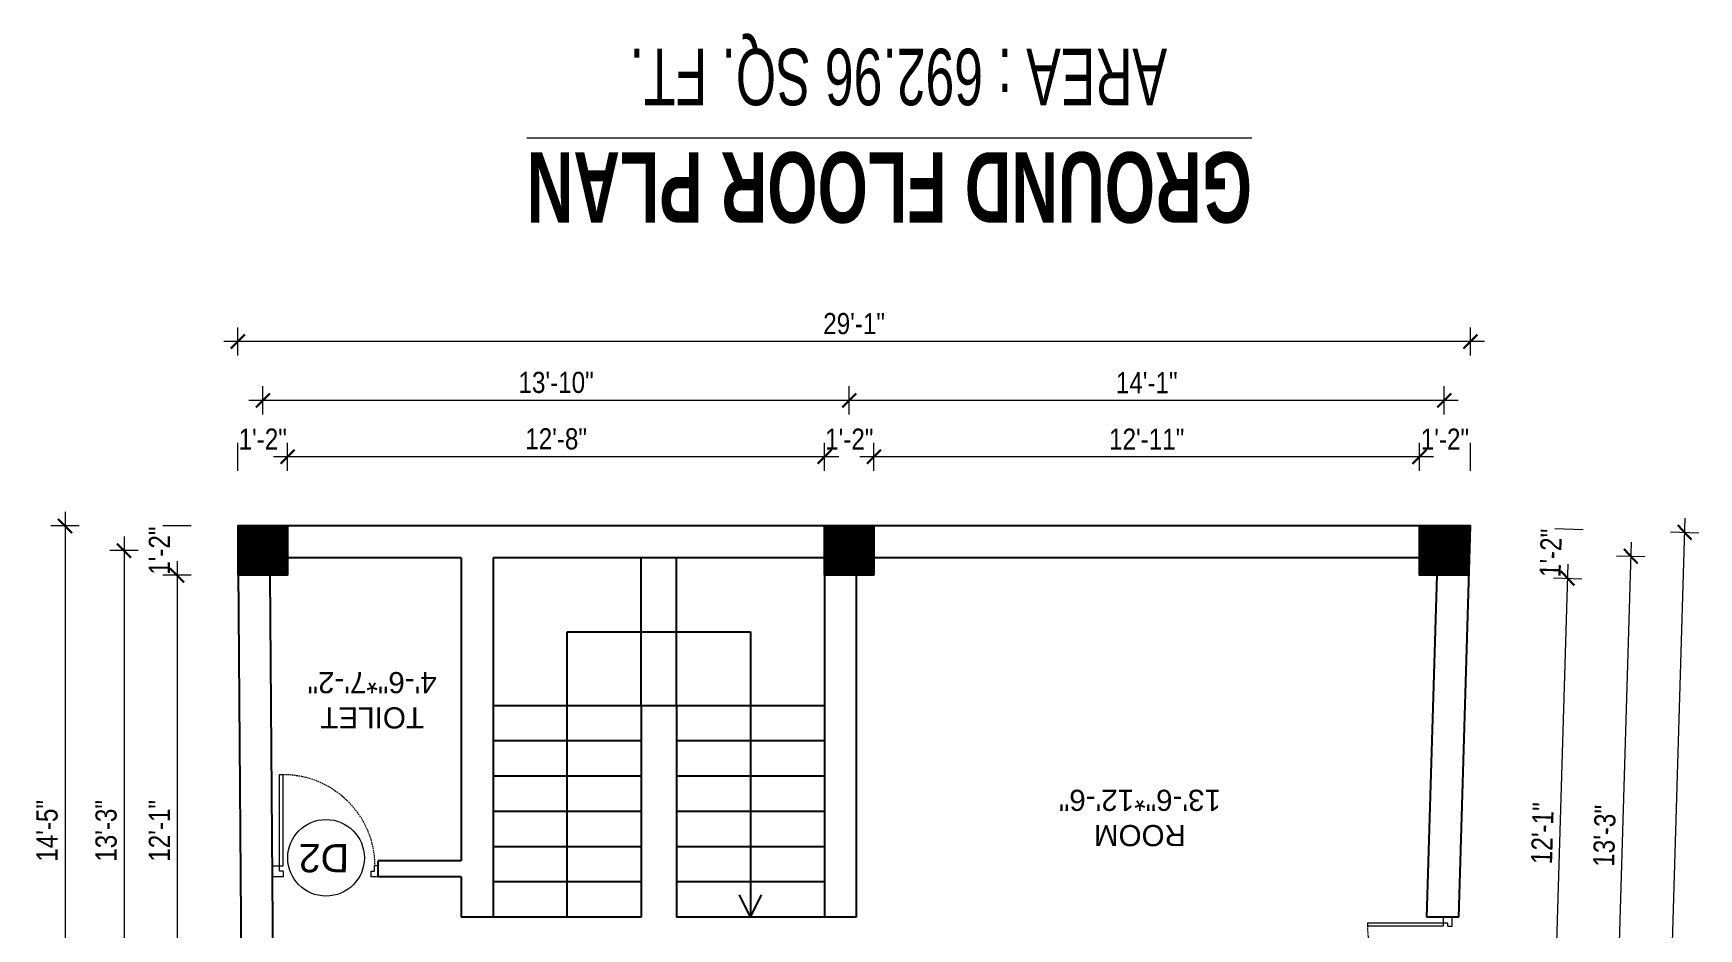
# Model space of a CAD drawing. Header units: inches. Extents: x -9985691 to 3643, y -3270716 to 4788.
# Drawn here: x -4967420 to -4966947.8, y -3263546.6 to -3263292.6 of the extents above; entities that cross this region are included whole.
import ezdxf

# ---------------------------------------------------------------- set-up
doc = ezdxf.new("R2010")
doc.units = ezdxf.units.IN
doc.header["$LTSCALE"] = 2
doc.header["$MEASUREMENT"] = 0
doc.header["$PDMODE"] = 34
doc.linetypes.add('HIDDEN', pattern=[0.375, 0.25, -0.125])
doc.layers.get('0').update_dxf_attribs({"linetype": 'CONTINUOUS'})
doc.layers.get('DEFPOINTS').update_dxf_attribs({"color": 141, "linetype": 'CONTINUOUS'})
doc.layers.add('A-Hatch', color=7, linetype='CONTINUOUS')
for name, color, linetype, lineweight in [('Annotate-Lite.w', 177, 'CONTINUOUS', 9), ('DIM 1-100', 4, 'CONTINUOUS', 13), ('Door-Window.w', 4, 'CONTINUOUS', 15), ('TEXT', 181, 'CONTINUOUS', 25), ('Text-100.w', 254, 'CONTINUOUS', 9)]:
    doc.layers.add(name, color=color, linetype=linetype, lineweight=lineweight)
doc.styles.add('Arial', font='arial.ttf', dxfattribs={"width": 0.8, "height": 12})
doc.styles.add('arial.', font='arial.ttf')
doc.styles.add('gaurav', font='arial.ttf')
doc.styles.get("Standard").update_dxf_attribs({"font": 'ARIALN.TTF'})
doc.dimstyles.new('1 by 96', dxfattribs={"dimtxt": 6, "dimasz": 4, "dimexe": 4, "dimexo": 4, "dimgap": 2, "dimtad": 1, "dimdec": 0, "dimzin": 0, "dimdsep": 46, "dimlunit": 4, "dimtxsty": 'Standard', "dimblk": 'ARCHTICK', "dimcen": 0, "dimdle": 4, "dimadec": 0, "dimazin": 0, "dimtfac": 1, "dimtdec": 0, "dimtix": 1, "dimtofl": 0, "dimtmove": 1, "dimatfit": 3, "dimldrblk": 'ARCHTICK', "dimfxl": 4, "dimfxlon": 1, "dimtolj": 1, "dimtzin": 0, "dimlwd": -1, "dimlwe": -1, "dimarcsym": 0})

# ---------------------------------------------------------------- blocks, each defined once
blk = doc.blocks.new('FDFDRE')
at = {"ltscale": 3}
for p, q in [((165701.11, -58637.82), (165701.1, -58641.5)), ((165701.1, -58641.5), (165703.55, -58641.5)), ((165704.78, -58637.83), (165701.11, -58637.82)), ((165703.55, -58641.5), (165703.53, -58672.63)), ((165704.78, -58639.66), (165703.55, -58639.66)), ((165703.55, -58639.66), (165703.55, -58641.5)), ((165703.55, -58641.5), (165704.78, -58641.5)), ((165704.78, -58641.5), (165704.76, -58672.65)), ((165704.78, -58639.66), (165704.78, -58637.83)), ((165766.98, -58637.83), (165770.65, -58637.82)), ((165766.98, -58639.66), (165766.98, -58637.83)), ((165766.98, -58639.66), (165768.2, -58639.66)), ((165766.98, -58641.5), (165767, -58672.65)), ((165768.2, -58641.5), (165766.98, -58641.5)), ((165768.2, -58639.66), (165768.2, -58641.5)), ((165770.65, -58641.5), (165768.2, -58641.5)), ((165768.2, -58641.5), (165768.22, -58672.63)), ((165770.65, -58637.82), (165770.65, -58641.5)), ((165703.53, -58672.63), (165704.76, -58672.65)), ((165768.22, -58672.63), (165767, -58672.65))]:
    blk.add_line(p, q, dxfattribs=at)
at = {"layer": 'Door-Window.w', "color": 9, "linetype": 'HIDDEN', "lineweight": 18}
for centre, start, end in [((165704.78, -58641.5), 269.96183, 3.38353), ((165766.98, -58641.5), 176.61647, 270.03817)]:
    blk.add_arc(centre, 31.16, start, end, dxfattribs=at)
blk = doc.blocks.new('3-0')
at = {"ltscale": 3}
for p, q in [((11063.05, 10097.68), (11065.97, 10099.9)), ((11065.97, 10099.9), (11066.71, 10098.92)), ((11063.05, 10097.68), (11064.53, 10095.73)), ((11065.99, 10096.84), (11064.53, 10095.73)), ((11065.25, 10097.81), (11066.71, 10098.92)), ((11065.99, 10096.84), (11065.25, 10097.81)), ((11085.5, 10074.13), (11110.32, 10092.96)), ((11086.24, 10073.15), (11111.05, 10091.97)), ((11111.05, 10091.97), (11110.32, 10092.96)), ((11084.04, 10073.02), (11082.57, 10071.91)), ((11082.57, 10071.91), (11084.79, 10068.98)), ((11084.04, 10073.02), (11084.78, 10072.04)), ((11084.78, 10072.04), (11086.24, 10073.15)), ((11086.24, 10073.15), (11085.5, 10074.13)), ((11087.72, 10071.2), (11086.24, 10073.15)), ((11084.79, 10068.98), (11087.72, 10071.2))]:
    blk.add_line(p, q, dxfattribs=at)
at = {"layer": 'Door-Window.w', "color": 9, "linetype": 'HIDDEN', "lineweight": 18}
blk.add_arc((11085.5, 10074.13), 31.16, 37.1906, 127.1465, dxfattribs=at)
blk = doc.blocks.new('_ArchTick')
at = {"color": 0, "linetype": 'ByBlock', "const_width": 0.15}
blk.add_lwpolyline([(-0.5, -0.5), (0.5, 0.5)], dxfattribs=at)
blk = doc.blocks.new('*D930')
at = {"layer": 'DEFPOINTS', "color": 0, "ltscale": 0.5, "transparency": 16777216}
for p in [(-4967012.99, -3263446.36), (-4966984.99, -3263447.19), (-4967017.3, -3263591.36)]:
    blk.add_point(p, dxfattribs=at)
at = {"layer": 'DIM 1-100', "color": 0, "ltscale": 0.5, "transparency": 16777216}
for p, q in [((-4966989.42, -3263596.19), (-4966984.87, -3263443.19)), ((-4966988.99, -3263447.07), (-4966980.99, -3263447.31)), ((-4966993.3, -3263592.07), (-4966985.3, -3263592.31))]:
    blk.add_line(p, q, dxfattribs=at)
at = {"layer": 'DIM 1-100', "color": 0, "ltscale": 0.5, "transparency": 16777216, "xscale": 4, "yscale": 4, "zscale": 4}
for p, rotation in [((-4966984.99, -3263447.19), 88.29686494986716), ((-4966989.3, -3263592.19), 268.2968649498671)]:
    blk.add_blockref('_ArchTick', p, dxfattribs=dict(at, rotation=rotation))
at = {"layer": 'DIM 1-100', "color": 0, "ltscale": 0.5, "transparency": 16777216, "insert": (-4966992.15, -3263519.54), "char_height": 6, "attachment_point": 5, "rotation": 88.2969}
blk.add_mtext('\\A1;12\'-1"', dxfattribs=at)
blk = doc.blocks.new('*D931')
at = {"layer": 'DEFPOINTS', "color": 0, "ltscale": 0.5, "transparency": 16777216}
for p in [(-4967012.57, -3263432.36), (-4966984.57, -3263433.19), (-4967012.99, -3263446.36)]:
    blk.add_point(p, dxfattribs=at)
at = {"layer": 'DIM 1-100', "color": 0, "ltscale": 0.5, "transparency": 16777216}
for p, q in [((-4966988.57, -3263433.07), (-4966980.57, -3263433.31)), ((-4966988.99, -3263447.07), (-4966980.99, -3263447.31))]:
    blk.add_line(p, q, dxfattribs=at)
at = {"layer": 'DIM 1-100', "color": 0, "ltscale": 0.5, "transparency": 16777216, "insert": (-4966989.79, -3263440.04), "char_height": 6, "attachment_point": 5, "rotation": 88.2969}
blk.add_mtext('\\A1;1\'-2"', dxfattribs=at)
blk = doc.blocks.new('*D934')
at = {"layer": 'DEFPOINTS', "color": 0, "ltscale": 0.5, "transparency": 16777216}
for p in [(-4967019.99, -3263439.36), (-4967024.71, -3263598.36), (-4966971.82, -3263599.93)]:
    blk.add_point(p, dxfattribs=at)
at = {"layer": 'DIM 1-100', "color": 0, "ltscale": 0.5, "transparency": 16777216}
for p, q in [((-4966966.97, -3263436.93), (-4966971.94, -3263603.93)), ((-4966971.09, -3263440.81), (-4966963.09, -3263441.05)), ((-4966975.82, -3263599.81), (-4966967.82, -3263600.05))]:
    blk.add_line(p, q, dxfattribs=at)
at = {"layer": 'DIM 1-100', "color": 0, "ltscale": 0.5, "transparency": 16777216, "xscale": 4, "yscale": 4, "zscale": 4}
for p, rotation in [((-4966967.09, -3263440.93), 88.29686496677856), ((-4966971.82, -3263599.93), 268.2968649667786)]:
    blk.add_blockref('_ArchTick', p, dxfattribs=dict(at, rotation=rotation))
at = {"layer": 'DIM 1-100', "color": 0, "ltscale": 0.5, "transparency": 16777216, "insert": (-4966974.51, -3263520.28), "char_height": 6, "attachment_point": 5, "rotation": 88.2969}
blk.add_mtext('\\A1;13\'-3"', dxfattribs=at)
blk = doc.blocks.new('*D936')
at = {"layer": 'DEFPOINTS', "color": 0, "ltscale": 0.5, "transparency": 16777216}
for p in [(-4967012.57, -3263432.36), (-4966951.82, -3263434.17), (-4967022.03, -3263750.49)]:
    blk.add_point(p, dxfattribs=at)
at = {"layer": 'DIM 1-100', "color": 0, "ltscale": 0.5, "transparency": 16777216}
for p, q in [((-4966961.4, -3263756.29), (-4966951.7, -3263430.17)), ((-4966955.82, -3263434.05), (-4966947.82, -3263434.28)), ((-4966965.28, -3263752.17), (-4966957.28, -3263752.41))]:
    blk.add_line(p, q, dxfattribs=at)
at = {"layer": 'DIM 1-100', "color": 0, "ltscale": 0.5, "transparency": 16777216, "xscale": 4, "yscale": 4, "zscale": 4}
for p, rotation in [((-4966951.82, -3263434.17), 88.29686496679862), ((-4966961.28, -3263752.29), 268.2968649667986)]:
    blk.add_blockref('_ArchTick', p, dxfattribs=dict(at, rotation=rotation))
at = {"layer": 'DIM 1-100', "color": 0, "ltscale": 0.5, "transparency": 16777216, "insert": (-4966961.61, -3263593.08), "char_height": 6, "attachment_point": 5, "rotation": 88.2969}
blk.add_mtext('\\A1;26\'-6"', dxfattribs=at)
blk = doc.blocks.new('*D937')
at = {"layer": 'DEFPOINTS', "color": 0, "ltscale": 0.5, "transparency": 16777216}
for p in [(-4967026.99, -3263412.73), (-4967026.99, -3263432.36), (-4967012.57, -3263432.36)]:
    blk.add_point(p, dxfattribs=at)
at = {"layer": 'DIM 1-100', "color": 0, "ltscale": 0.5, "transparency": 16777216}
for p, q in [((-4967026.99, -3263416.73), (-4967026.99, -3263408.73)), ((-4967012.57, -3263416.73), (-4967012.57, -3263408.73))]:
    blk.add_line(p, q, dxfattribs=at)
at = {"layer": 'DIM 1-100', "color": 0, "ltscale": 0.5, "transparency": 16777216, "insert": (-4967019.78, -3263407.72), "char_height": 6, "attachment_point": 5}
blk.add_mtext('\\A1;1\'-2"', dxfattribs=at)
blk = doc.blocks.new('*D938')
at = {"layer": 'DEFPOINTS', "color": 0, "ltscale": 0.5, "transparency": 16777216}
for p in [(-4967181.67, -3263412.73), (-4967181.67, -3263432.36), (-4967026.99, -3263432.36)]:
    blk.add_point(p, dxfattribs=at)
at = {"layer": 'DIM 1-100', "color": 0, "ltscale": 0.5, "transparency": 16777216}
for p, q in [((-4967181.67, -3263416.73), (-4967181.67, -3263408.73)), ((-4967026.99, -3263416.73), (-4967026.99, -3263408.73)), ((-4967022.99, -3263412.73), (-4967185.67, -3263412.73))]:
    blk.add_line(p, q, dxfattribs=at)
at = {"layer": 'DIM 1-100', "color": 0, "ltscale": 0.5, "transparency": 16777216, "xscale": 4, "yscale": 4, "zscale": 4, "rotation": 180}
blk.add_blockref('_ArchTick', (-4967181.67, -3263412.73), dxfattribs=at)
at = {"layer": 'DIM 1-100', "color": 0, "ltscale": 0.5, "transparency": 16777216, "xscale": 4, "yscale": 4, "zscale": 4}
blk.add_blockref('_ArchTick', (-4967026.99, -3263412.73), dxfattribs=at)
at = {"layer": 'DIM 1-100', "color": 0, "ltscale": 0.5, "transparency": 16777216, "insert": (-4967104.33, -3263407.72), "char_height": 6, "attachment_point": 5}
blk.add_mtext('\\A1;12\'-11"', dxfattribs=at)
blk = doc.blocks.new('*D939')
at = {"layer": 'DEFPOINTS', "color": 0, "ltscale": 0.5, "transparency": 16777216}
for p in [(-4967195.67, -3263412.73), (-4967195.67, -3263432.36), (-4967181.67, -3263432.36)]:
    blk.add_point(p, dxfattribs=at)
at = {"layer": 'DIM 1-100', "color": 0, "ltscale": 0.5, "transparency": 16777216}
for p, q in [((-4967195.67, -3263416.73), (-4967195.67, -3263408.73)), ((-4967181.67, -3263416.73), (-4967181.67, -3263408.73))]:
    blk.add_line(p, q, dxfattribs=at)
at = {"layer": 'DIM 1-100', "color": 0, "ltscale": 0.5, "transparency": 16777216, "insert": (-4967188.67, -3263407.72), "char_height": 6, "attachment_point": 5}
blk.add_mtext('\\A1;1\'-2"', dxfattribs=at)
blk = doc.blocks.new('*D940')
at = {"layer": 'DEFPOINTS', "color": 0, "ltscale": 0.5, "transparency": 16777216}
for p in [(-4967347.92, -3263412.73), (-4967347.92, -3263432.36), (-4967195.67, -3263432.36)]:
    blk.add_point(p, dxfattribs=at)
at = {"layer": 'DIM 1-100', "color": 0, "ltscale": 0.5, "transparency": 16777216}
for p, q in [((-4967347.92, -3263416.73), (-4967347.92, -3263408.73)), ((-4967195.67, -3263416.73), (-4967195.67, -3263408.73)), ((-4967191.67, -3263412.73), (-4967351.92, -3263412.73))]:
    blk.add_line(p, q, dxfattribs=at)
at = {"layer": 'DIM 1-100', "color": 0, "ltscale": 0.5, "transparency": 16777216, "xscale": 4, "yscale": 4, "zscale": 4, "rotation": 180}
blk.add_blockref('_ArchTick', (-4967347.92, -3263412.73), dxfattribs=at)
at = {"layer": 'DIM 1-100', "color": 0, "ltscale": 0.5, "transparency": 16777216, "xscale": 4, "yscale": 4, "zscale": 4}
blk.add_blockref('_ArchTick', (-4967195.67, -3263412.73), dxfattribs=at)
at = {"layer": 'DIM 1-100', "color": 0, "ltscale": 0.5, "transparency": 16777216, "insert": (-4967271.79, -3263407.67), "char_height": 6, "attachment_point": 5}
blk.add_mtext('\\A1;12\'-8"', dxfattribs=at)
blk = doc.blocks.new('*D941')
at = {"layer": 'DEFPOINTS', "color": 0, "ltscale": 0.5, "transparency": 16777216}
for p in [(-4967362.03, -3263412.73), (-4967362.03, -3263432.36), (-4967347.92, -3263432.36)]:
    blk.add_point(p, dxfattribs=at)
at = {"layer": 'DIM 1-100', "color": 0, "ltscale": 0.5, "transparency": 16777216}
for p, q in [((-4967362.03, -3263416.73), (-4967362.03, -3263408.73)), ((-4967347.92, -3263416.73), (-4967347.92, -3263408.73))]:
    blk.add_line(p, q, dxfattribs=at)
at = {"layer": 'DIM 1-100', "color": 0, "ltscale": 0.5, "transparency": 16777216, "insert": (-4967354.97, -3263407.72), "char_height": 6, "attachment_point": 5}
blk.add_mtext('\\A1;1\'-2"', dxfattribs=at)
blk = doc.blocks.new('*D942')
at = {"layer": 'DEFPOINTS', "color": 0, "ltscale": 0.5, "transparency": 16777216}
for p in [(-4967188.67, -3263396.72), (-4967188.67, -3263439.36), (-4967019.99, -3263439.36)]:
    blk.add_point(p, dxfattribs=at)
at = {"layer": 'DIM 1-100', "color": 0, "ltscale": 0.5, "transparency": 16777216}
for p, q in [((-4967188.67, -3263400.72), (-4967188.67, -3263392.72)), ((-4967019.99, -3263400.72), (-4967019.99, -3263392.72)), ((-4967015.99, -3263396.72), (-4967192.67, -3263396.72))]:
    blk.add_line(p, q, dxfattribs=at)
at = {"layer": 'DIM 1-100', "color": 0, "ltscale": 0.5, "transparency": 16777216, "xscale": 4, "yscale": 4, "zscale": 4, "rotation": 180}
blk.add_blockref('_ArchTick', (-4967188.67, -3263396.72), dxfattribs=at)
at = {"layer": 'DIM 1-100', "color": 0, "ltscale": 0.5, "transparency": 16777216, "xscale": 4, "yscale": 4, "zscale": 4}
blk.add_blockref('_ArchTick', (-4967019.99, -3263396.72), dxfattribs=at)
at = {"layer": 'DIM 1-100', "color": 0, "ltscale": 0.5, "transparency": 16777216, "insert": (-4967104.33, -3263391.71), "char_height": 6, "attachment_point": 5}
blk.add_mtext('\\A1;14\'-1"', dxfattribs=at)
blk = doc.blocks.new('*D943')
at = {"layer": 'DEFPOINTS', "color": 0, "ltscale": 0.5, "transparency": 16777216}
for p in [(-4967354.92, -3263396.72), (-4967354.92, -3263439.36), (-4967188.67, -3263439.36)]:
    blk.add_point(p, dxfattribs=at)
at = {"layer": 'DIM 1-100', "color": 0, "ltscale": 0.5, "transparency": 16777216}
for p, q in [((-4967354.92, -3263400.72), (-4967354.92, -3263392.72)), ((-4967188.67, -3263400.72), (-4967188.67, -3263392.72)), ((-4967184.67, -3263396.72), (-4967358.92, -3263396.72))]:
    blk.add_line(p, q, dxfattribs=at)
at = {"layer": 'DIM 1-100', "color": 0, "ltscale": 0.5, "transparency": 16777216, "xscale": 4, "yscale": 4, "zscale": 4, "rotation": 180}
blk.add_blockref('_ArchTick', (-4967354.92, -3263396.72), dxfattribs=at)
at = {"layer": 'DIM 1-100', "color": 0, "ltscale": 0.5, "transparency": 16777216, "xscale": 4, "yscale": 4, "zscale": 4}
blk.add_blockref('_ArchTick', (-4967188.67, -3263396.72), dxfattribs=at)
at = {"layer": 'DIM 1-100', "color": 0, "ltscale": 0.5, "transparency": 16777216, "insert": (-4967271.79, -3263391.66), "char_height": 6, "attachment_point": 5}
blk.add_mtext('\\A1;13\'-10"', dxfattribs=at)
blk = doc.blocks.new('*D944')
at = {"layer": 'DEFPOINTS', "color": 0, "ltscale": 0.5, "transparency": 16777216}
for p in [(-4967362.03, -3263380.03), (-4967362.03, -3263432.36), (-4967012.57, -3263432.36)]:
    blk.add_point(p, dxfattribs=at)
at = {"layer": 'DIM 1-100', "color": 0, "ltscale": 0.5, "transparency": 16777216}
for p, q in [((-4967362.03, -3263384.03), (-4967362.03, -3263376.03)), ((-4967012.57, -3263384.03), (-4967012.57, -3263376.03)), ((-4967008.57, -3263380.03), (-4967366.03, -3263380.03))]:
    blk.add_line(p, q, dxfattribs=at)
at = {"layer": 'DIM 1-100', "color": 0, "ltscale": 0.5, "transparency": 16777216, "xscale": 4, "yscale": 4, "zscale": 4, "rotation": 180}
blk.add_blockref('_ArchTick', (-4967362.03, -3263380.03), dxfattribs=at)
at = {"layer": 'DIM 1-100', "color": 0, "ltscale": 0.5, "transparency": 16777216, "xscale": 4, "yscale": 4, "zscale": 4}
blk.add_blockref('_ArchTick', (-4967012.57, -3263380.03), dxfattribs=at)
at = {"layer": 'DIM 1-100', "color": 0, "ltscale": 0.5, "transparency": 16777216, "insert": (-4967187.3, -3263374.97), "char_height": 6, "attachment_point": 5}
blk.add_mtext('\\A1;29\'-1"', dxfattribs=at)
blk = doc.blocks.new('*D945')
at = {"layer": 'DEFPOINTS', "color": 0, "ltscale": 0.5, "transparency": 16777216}
for p in [(-4967379.27, -3263432.36), (-4967362.03, -3263432.36), (-4967361.92, -3263446.36)]:
    blk.add_point(p, dxfattribs=at)
at = {"layer": 'DIM 1-100', "color": 0, "ltscale": 0.5, "transparency": 16777216}
for p, q in [((-4967375.27, -3263432.36), (-4967383.27, -3263432.36)), ((-4967375.27, -3263446.36), (-4967383.27, -3263446.36))]:
    blk.add_line(p, q, dxfattribs=at)
at = {"layer": 'DIM 1-100', "color": 0, "ltscale": 0.5, "transparency": 16777216, "insert": (-4967384.28, -3263439.36), "char_height": 6, "attachment_point": 5, "rotation": 90}
blk.add_mtext('\\A1;1\'-2"', dxfattribs=at)
blk = doc.blocks.new('*D946')
at = {"layer": 'DEFPOINTS', "color": 0, "ltscale": 0.5, "transparency": 16777216}
for p in [(-4967361.92, -3263446.36), (-4967379.27, -3263591.36), (-4967360.69, -3263591.36)]:
    blk.add_point(p, dxfattribs=at)
at = {"layer": 'DIM 1-100', "color": 0, "ltscale": 0.5, "transparency": 16777216}
for p, q in [((-4967379.27, -3263442.36), (-4967379.27, -3263595.36)), ((-4967375.27, -3263446.36), (-4967383.27, -3263446.36)), ((-4967375.27, -3263591.36), (-4967383.27, -3263591.36))]:
    blk.add_line(p, q, dxfattribs=at)
at = {"layer": 'DIM 1-100', "color": 0, "ltscale": 0.5, "transparency": 16777216, "xscale": 4, "yscale": 4, "zscale": 4}
for p, rotation in [((-4967379.27, -3263446.36), 90), ((-4967379.27, -3263591.36), 270)]:
    blk.add_blockref('_ArchTick', p, dxfattribs=dict(at, rotation=rotation))
at = {"layer": 'DIM 1-100', "color": 0, "ltscale": 0.5, "transparency": 16777216, "insert": (-4967384.28, -3263518.86), "char_height": 6, "attachment_point": 5, "rotation": 90}
blk.add_mtext('\\A1;12\'-1"', dxfattribs=at)
blk = doc.blocks.new('*D950')
at = {"layer": 'DEFPOINTS', "color": 0, "ltscale": 0.5, "transparency": 16777216}
for p in [(-4967354.92, -3263439.36), (-4967394.29, -3263598.36), (-4967353.69, -3263598.36)]:
    blk.add_point(p, dxfattribs=at)
at = {"layer": 'DIM 1-100', "color": 0, "ltscale": 0.5, "transparency": 16777216}
for p, q in [((-4967394.29, -3263435.36), (-4967394.29, -3263602.36)), ((-4967390.29, -3263439.36), (-4967398.29, -3263439.36)), ((-4967390.29, -3263598.36), (-4967398.29, -3263598.36))]:
    blk.add_line(p, q, dxfattribs=at)
at = {"layer": 'DIM 1-100', "color": 0, "ltscale": 0.5, "transparency": 16777216, "xscale": 4, "yscale": 4, "zscale": 4}
for p, rotation in [((-4967394.29, -3263439.36), 90), ((-4967394.29, -3263598.36), 270)]:
    blk.add_blockref('_ArchTick', p, dxfattribs=dict(at, rotation=rotation))
at = {"layer": 'DIM 1-100', "color": 0, "ltscale": 0.5, "transparency": 16777216, "insert": (-4967399.36, -3263518.86), "char_height": 6, "attachment_point": 5, "rotation": 90}
blk.add_mtext('\\A1;13\'-3"', dxfattribs=at)
blk = doc.blocks.new('*D952')
at = {"layer": 'DEFPOINTS', "color": 0, "ltscale": 0.5, "transparency": 16777216}
for p in [(-4967362.03, -3263432.36), (-4967411.02, -3263605.36), (-4967360.69, -3263605.36)]:
    blk.add_point(p, dxfattribs=at)
at = {"layer": 'DIM 1-100', "color": 0, "ltscale": 0.5, "transparency": 16777216}
for p, q in [((-4967407.02, -3263432.36), (-4967415.02, -3263432.36)), ((-4967411.02, -3263428.36), (-4967411.02, -3263609.36)), ((-4967407.02, -3263605.36), (-4967415.02, -3263605.36))]:
    blk.add_line(p, q, dxfattribs=at)
at = {"layer": 'DIM 1-100', "color": 0, "ltscale": 0.5, "transparency": 16777216, "xscale": 4, "yscale": 4, "zscale": 4}
for p, rotation in [((-4967411.02, -3263432.36), 90), ((-4967411.02, -3263605.36), 270)]:
    blk.add_blockref('_ArchTick', p, dxfattribs=dict(at, rotation=rotation))
at = {"layer": 'DIM 1-100', "color": 0, "ltscale": 0.5, "transparency": 16777216, "insert": (-4967416.09, -3263518.86), "char_height": 6, "attachment_point": 5, "rotation": 90}
blk.add_mtext('\\A1;14\'-5"', dxfattribs=at)

msp = doc.modelspace()

# ---------------------------------------------------------------- hatches: boundary and pattern name
at = {"layer": 'A-Hatch', "ltscale": 0.5}
h = msp.add_hatch(dxfattribs=at)
h.set_pattern_fill('ANSI31', color=256, angle=180)
h.set_pattern_definition([(225, (-9942456.79573, -6528117.68939), (0.0883883476483, -0.0883883476483), [])])
h.paths.add_polyline_path([(-4967361.92, -3263446.36), (-4967347.92, -3263446.36), (-4967347.92, -3263432.36), (-4967361.92, -3263432.36)])
h = msp.add_hatch(dxfattribs=at)
h.set_pattern_fill('ANSI31', color=256, angle=180)
h.set_pattern_definition([(225, (-9942290.54597, -6528117.68939), (0.0883883476483, -0.0883883476483), [])])
h.paths.add_polyline_path([(-4967195.67, -3263446.36), (-4967181.67, -3263446.36), (-4967181.67, -3263432.36), (-4967195.67, -3263432.36)])
h = msp.add_hatch(dxfattribs=at)
h.set_pattern_fill('ANSI31', color=256, angle=180)
h.set_pattern_definition([(225, (-9942121.86287, -6528117.68939), (0.0883883476483, -0.0883883476483), [])])
h.paths.add_polyline_path([(-4967026.99, -3263446.36), (-4967012.99, -3263446.36), (-4967012.99, -3263432.36), (-4967026.99, -3263432.36)])

# ---------------------------------------------------------------- linework, layer by layer
at = {"ltscale": 0.5}
for p, q in [((-4967298.67, -3263441.36), (-4967347.92, -3263441.36)), ((-4967298.67, -3263441.36), (-4967298.67, -3263527.36)), ((-4967195.67, -3263441.36), (-4967289.67, -3263441.36)), ((-4967289.67, -3263441.36), (-4967289.67, -3263543.36)), ((-4967247.67, -3263483.36), (-4967247.67, -3263441.36)), ((-4967237.67, -3263483.36), (-4967237.67, -3263441.36)), ((-4967026.99, -3263441.36), (-4967181.67, -3263441.36)), ((-4967352.92, -3263446.36), (-4967351.8, -3263591.36)), ((-4967195.67, -3263446.36), (-4967195.67, -3263543.36)), ((-4967186.67, -3263446.36), (-4967186.67, -3263543.36)), ((-4967024.87, -3263543.36), (-4967021.99, -3263446.36)), ((-4967268.67, -3263543.36), (-4967268.67, -3263462.36)), ((-4967268.67, -3263462.36), (-4967216.67, -3263462.36)), ((-4967216.67, -3263462.36), (-4967216.67, -3263543.36)), ((-4967247.67, -3263483.36), (-4967289.67, -3263483.36)), ((-4967247.67, -3263483.36), (-4967247.67, -3263543.36)), ((-4967237.67, -3263483.36), (-4967247.67, -3263483.36)), ((-4967237.67, -3263483.36), (-4967237.67, -3263543.36)), ((-4967195.67, -3263483.36), (-4967237.67, -3263483.36)), ((-4967247.67, -3263493.36), (-4967289.67, -3263493.36)), ((-4967195.67, -3263493.36), (-4967237.67, -3263493.36)), ((-4967247.67, -3263503.36), (-4967289.67, -3263503.36)), ((-4967195.67, -3263503.36), (-4967237.67, -3263503.36)), ((-4967247.67, -3263513.36), (-4967289.67, -3263513.36)), ((-4967195.67, -3263513.36), (-4967237.67, -3263513.36)), ((-4967298.67, -3263527.36), (-4967322.26, -3263527.36)), ((-4967322.26, -3263531.86), (-4967322.26, -3263527.36)), ((-4967247.67, -3263523.36), (-4967289.67, -3263523.36)), ((-4967195.67, -3263523.36), (-4967237.67, -3263523.36)), ((-4967298.67, -3263531.86), (-4967322.26, -3263531.86)), ((-4967298.67, -3263531.86), (-4967298.67, -3263543.36)), ((-4967247.67, -3263533.36), (-4967289.67, -3263533.36)), ((-4967195.67, -3263533.36), (-4967237.67, -3263533.36)), ((-4967216.67, -3263543.36), (-4967219.75, -3263537.01)), ((-4967216.67, -3263543.36), (-4967213.58, -3263537.01)), ((-4967289.67, -3263543.36), (-4967298.67, -3263543.36)), ((-4967247.67, -3263543.36), (-4967289.67, -3263543.36)), ((-4967195.67, -3263543.36), (-4967237.67, -3263543.36)), ((-4967186.67, -3263543.36), (-4967195.67, -3263543.36)), ((-4967015.87, -3263543.36), (-4967024.87, -3263543.36))]:
    msp.add_line(p, q, dxfattribs=at)
msp.add_lwpolyline([(-4967015.87, -3263543.36), (-4967012.57, -3263432.36), (-4967362.03, -3263432.36), (-4967360.69, -3263605.36)], dxfattribs=at)
for points in [[(-4967347.92, -3263446.36), (-4967361.92, -3263446.36), (-4967361.92, -3263432.36), (-4967347.92, -3263432.36)], [(-4967181.67, -3263446.36), (-4967195.67, -3263446.36), (-4967195.67, -3263432.36), (-4967181.67, -3263432.36)], [(-4967012.99, -3263446.36), (-4967026.99, -3263446.36), (-4967026.99, -3263432.36), (-4967012.99, -3263432.36)]]:
    msp.add_lwpolyline(points, close=True, dxfattribs=at)
at = {"layer": 'Annotate-Lite.w', "ltscale": 0.005}
msp.add_circle((-4967337.02, -3263526.51), 10.86, dxfattribs=at)

# ---------------------------------------------------------------- block references
at = {"layer": 'Door-Window.w', "linetype": 'ByBlock', "xscale": -0.8331589850253457, "yscale": 0.8331589851164872, "zscale": 0.8331589849470642, "rotation": 307.1524242869525}
msp.add_blockref('3-0', (-4968461.01, -3275959.23), dxfattribs=at)
at = {"layer": 'Door-Window.w', "ltscale": 0.005, "xscale": 0.6902152811431093, "yscale": 0.6902152811431093, "zscale": 0.690215281206522, "rotation": 269.9999999997072}
msp.add_blockref('FDFDRE', (-4926544.99, -3149173.92), dxfattribs=at)

# ---------------------------------------------------------------- texts
at = {"layer": 'Annotate-Lite.w', "ltscale": 0.005, "insert": (-4967330.48, -3263522.63), "char_height": 8, "attachment_point": 7, "rotation": 179.8855, "style": 'gaurav'}
msp.add_mtext_dynamic_manual_height_columns('D2', width=8, gutter_width=100, heights=[0], dxfattribs=at)
at = {"layer": 'TEXT', "lineweight": -2, "char_height": 6, "attachment_point": 5, "rotation": 180, "style": 'arial.'}
for s, insert in [('TOILET\\P4\'-6"*7\'-2"', (-4967323.95, -3263481.76)), ('ROOM\\P13\'-6"*12\'-6"', (-4967106.26, -3263515.15))]:
    msp.add_mtext_dynamic_manual_height_columns(s, width=45.7314, gutter_width=30, heights=[0], dxfattribs=dict(at, insert=insert))
at = {"layer": 'Text-100.w', "insert": (-4967174.77, -3263346.31), "char_height": 20, "width": 569.1024, "attachment_point": 2, "rotation": 180, "style": 'Arial'}
msp.add_mtext('\\A1;{\\fArial Narrow|b1|i0|c0|p34;\\L GROUND FLOOR PLAN\\P\\fArial Narrow|b0|i0|c0|p34;\\H0.8x;\\lAREA : 692.96 SQ. FT.\\H1.02306x; }', dxfattribs=at)

# ---------------------------------------------------------------- dimensions: what is measured, and where the dimension line sits
at = {"layer": 'DIM 1-100', "ltscale": 0.5}
for base, p1, p2, angle, picture, middle in [((-4967362.03, -3263380.03), (-4967012.57, -3263432.36), (-4967362.03, -3263432.36), 180, '*D944', (-4967187.3, -3263374.97)), ((-4967354.92, -3263396.72), (-4967188.67, -3263439.36), (-4967354.92, -3263439.36), 180, '*D943', (-4967271.79, -3263391.66)), ((-4967188.67, -3263396.72), (-4967019.99, -3263439.36), (-4967188.67, -3263439.36), 180, '*D942', (-4967104.33, -3263391.71)), ((-4967362.03, -3263412.73), (-4967347.92, -3263432.36), (-4967362.03, -3263432.36), 180, '*D941', (-4967354.97, -3263407.72)), ((-4967347.92, -3263412.73), (-4967195.67, -3263432.36), (-4967347.92, -3263432.36), 180, '*D940', (-4967271.79, -3263407.67)), ((-4967195.67, -3263412.73), (-4967181.67, -3263432.36), (-4967195.67, -3263432.36), 180, '*D939', (-4967188.67, -3263407.72)), ((-4967181.67, -3263412.73), (-4967026.99, -3263432.36), (-4967181.67, -3263432.36), 180, '*D938', (-4967104.33, -3263407.72)), ((-4967026.99, -3263412.73), (-4967012.57, -3263432.36), (-4967026.99, -3263432.36), 180, '*D937', (-4967019.78, -3263407.72)), ((-4967411.02, -3263605.36), (-4967362.03, -3263432.36), (-4967360.69, -3263605.36), 270, '*D952', (-4967416.09, -3263518.86)), ((-4967379.27, -3263432.36), (-4967361.92, -3263446.36), (-4967362.03, -3263432.36), 270, '*D945', (-4967384.28, -3263439.36)), ((-4966984.57, -3263433.19), (-4967012.99, -3263446.36), (-4967012.57, -3263432.36), 88.2969, '*D931', (-4966989.79, -3263440.04)), ((-4967394.29, -3263598.36), (-4967354.92, -3263439.36), (-4967353.69, -3263598.36), 270, '*D950', (-4967399.36, -3263518.86)), ((-4967379.27, -3263591.36), (-4967361.92, -3263446.36), (-4967360.69, -3263591.36), 270, '*D946', (-4967384.28, -3263518.86)), ((-4966984.99, -3263447.19), (-4967017.3, -3263591.36), (-4967012.99, -3263446.36), 88.2969, '*D930', (-4966992.15, -3263519.54))]:
    dim = msp.add_linear_dim(base=base, p1=p1, p2=p2, angle=angle, dimstyle='1 by 96', dxfattribs=at)
    dim.commit()
    dim.dimension.update_dxf_attribs({"geometry": picture, "text_midpoint": middle})
for p1, p2, distance, picture, middle in [((-4967022.03, -3263750.49), (-4967012.57, -3263432.36), -60.77, '*D936', (-4966961.61, -3263593.08)), ((-4967019.99, -3263439.36), (-4967024.71, -3263598.36), 52.92, '*D934', (-4966974.51, -3263520.28))]:
    dim = msp.add_aligned_dim(p1=p1, p2=p2, distance=distance, dimstyle='1 by 96', dxfattribs=at)
    dim.commit()
    dim.dimension.update_dxf_attribs({"geometry": picture, "text_midpoint": middle})

doc.saveas('drawing.dxf')
